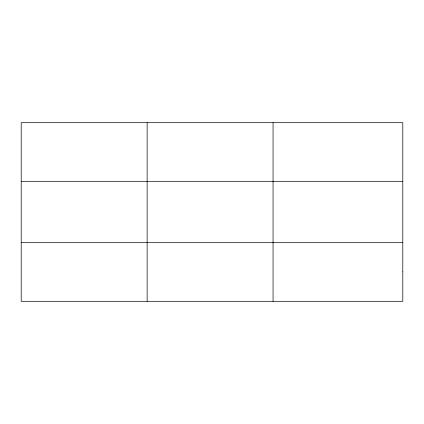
<?xml version="1.0" encoding="UTF-8"?>
<svg xmlns="http://www.w3.org/2000/svg" width="424" height="424" viewBox="0 0 424 424"><rect width="100%" height="100%" fill="white"/><g stroke="black" fill="none" stroke-linecap="round" stroke-linejoin="round"><path stroke-width="0.64" d="M147.128 122.647L147.128 301.353M273.056 122.647L273.056 301.353M21.2 181.62L402.8 181.62M21.2 242.38L402.8 242.38M402.8 271.864L402.8 301.353L21.2 301.353L21.2 122.647L402.8 122.647L402.8 271.864"/></g></svg>
